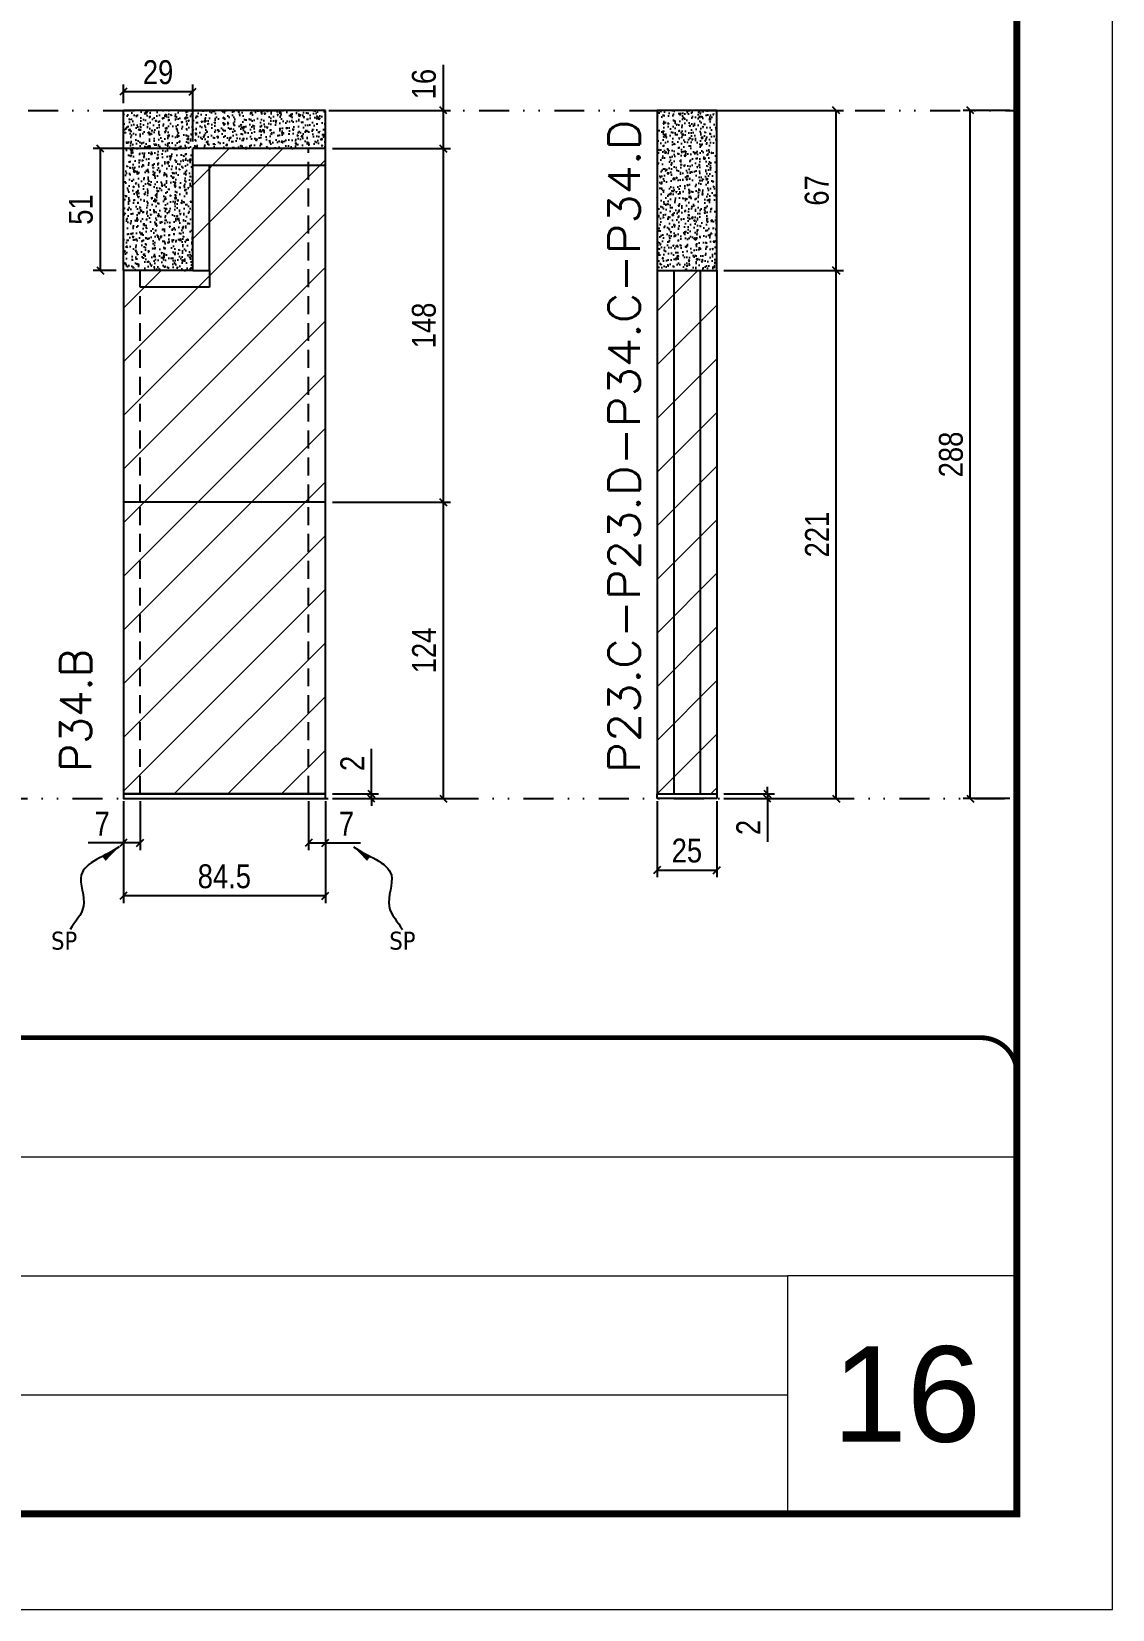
# Model space of a CAD drawing. Extents: x 14400 to 20667, y -21631 to 6985.
# Drawn here: x 20215 to 20667, y 2489 to 3149 of the extents above; entities that cross this region are included whole.
import ezdxf

# ---------------------------------------------------------------- set-up
doc = ezdxf.new("R2010")
doc.units = 0
for name, pattern in [('CONTINUO', [0]), ('DASHED', [0.75, 0.5, -0.25]), ('DIVIDE2', [0.625, 0.25, -0.125, 0, -0.125, 0, -0.125]), ('HIDDEN', [0.375, 0.25, -0.125])]:
    doc.linetypes.add(name, pattern=pattern)
for name, color, linetype, lineweight in [('CARIMBO', 255, 'Continuous', 9), ('Folhas', 255, 'Continuous', 9), ('Hachura', 251, 'Continuous', 9), ('SARRAFO DE PRESSAO', 251, 'DASHED', 9), ('Texto Seção', 7, 'Continuous', 15)]:
    doc.layers.add(name, color=color, linetype=linetype, lineweight=lineweight)
for name, color, linetype in [('COTA', 241, 'Continuous'), ('Nível', 160, 'Continuous'), ('Painéis', 200, 'Continuous'), ('SARR_2.2x7', 40, 'Continuous'), ('texto', 7, 'Continuous')]:
    doc.layers.add(name, color=color, linetype=linetype)
doc.styles.add('ARIAL', font='arial.ttf')
doc.styles.add('COTA TECNICA', font='techl___.ttf', dxfattribs={"height": 10})
doc.styles.add('COTA TECNICA-50', font='techl___.ttf', dxfattribs={"height": 10})
doc.styles.add('REGUA-120', font='ROMANS.shx', dxfattribs={"height": 15})
doc.styles.get("Standard").update_dxf_attribs({"font": 'arial.ttf'})
doc.dimstyles.new('COTA PAINEL-50', dxfattribs={"dimtxt": 10, "dimasz": 3, "dimexe": 3, "dimexo": 3, "dimgap": 3, "dimtad": 1, "dimdec": 1, "dimzin": 12, "dimdsep": 46, "dimtxsty": 'COTA TECNICA-50', "dimblk1": 'OBLIQUE', "dimblk2": 'OBLIQUE', "dimsah": 1, "dimcen": 0.9, "dimclrd": 4, "dimclre": 4, "dimclrt": 240, "dimadec": 1, "dimazin": 3, "dimtfac": 1, "dimtdec": 1, "dimtmove": 0, "dimatfit": 3, "dimfxl": 1, "dimtolj": 1, "dimtzin": 12, "dimarcsym": 0})
doc.dimstyles.new('PAINEL', dxfattribs={"dimtxt": 10, "dimasz": 3, "dimexe": 3, "dimexo": 3, "dimgap": 3, "dimtad": 1, "dimdec": 1, "dimzin": 12, "dimdsep": 46, "dimtxsty": 'COTA TECNICA', "dimblk1": 'OBLIQUE', "dimblk2": 'OBLIQUE', "dimsah": 1, "dimcen": 0.9, "dimclrd": 4, "dimclre": 4, "dimclrt": 240, "dimadec": 1, "dimazin": 3, "dimtfac": 1, "dimtdec": 1, "dimtmove": 0, "dimatfit": 3, "dimfxl": 1, "dimtolj": 1, "dimtzin": 12, "dimarcsym": 0})
doc.dimstyles.get("Standard").update_dxf_attribs({"dimtxt": 0.18, "dimasz": 0.18, "dimexe": 0.18, "dimexo": 0.0625, "dimgap": 0.09, "dimtad": 0, "dimtih": 1, "dimtoh": 1, "dimdec": 4, "dimzin": 0, "dimdsep": 46, "dimtxsty": 'Standard', "dimcen": 0.09, "dimadec": 0, "dimazin": 0, "dimtfac": 1, "dimtdec": 4, "dimtofl": 0, "dimtmove": 0, "dimatfit": 3, "dimfxl": 1, "dimtolj": 1, "dimtzin": 0, "dimarcsym": 0})

# ---------------------------------------------------------------- blocks, each defined once
blk = doc.blocks.new('9999999999')
at = {"color": 30, "linetype": 'CONTINUO'}
for p, q in [((98564.56, 34379.64), (99583.98, 34379.64)), ((98564.56, 34329.83), (99487.98, 34329.83)), ((99583.98, 34329.83), (99487.98, 34329.83)), ((99487.98, 34329.83), (99487.98, 34230.21)), ((98564.56, 34280.02), (99487.98, 34280.02))]:
    blk.add_line(p, q, dxfattribs=at)
at = {"color": 30, "linetype": 'CONTINUO', "const_width": 2}
blk.add_lwpolyline([(99583.98, 34230.21), (99583.98, 34414.45, 0.414214), (99568.98, 34429.45), (98228.98, 34429.45, 0.414214), (98213.98, 34414.45), (98213.98, 34245.21, 0.414214), (98228.98, 34230.21), (99583.98, 34230.21)], format="xyb", dxfattribs=at)
at = {"layer": 'Folhas'}
blk.add_lwpolyline([(98138.98, 34190.21), (99623.98, 34190.21), (99623.98, 35240.21), (98138.98, 35240.21)], close=True, dxfattribs=at)
at = {"layer": 'Folhas', "color": 30, "const_width": 3}
blk.add_lwpolyline([(98213.98, 34230.21), (99583.98, 34230.21), (99583.98, 35200.21), (98213.98, 35200.21)], close=True, dxfattribs=at)
blk = doc.blocks.new('_Oblique')
at = {"color": 0, "linetype": 'ByBlock', "lineweight": -2}
blk.add_line((-0.5, -0.5), (0.5, 0.5), dxfattribs=at)
blk = doc.blocks.new('*D802')
at = {"layer": 'COTA', "color": 4, "lineweight": -2, "transparency": 16777216}
for p, q in [((20253.15, 2827.29), (20253.15, 2784.61)), ((20337.65, 2827.29), (20337.65, 2784.61)), ((20337.65, 2787.61), (20253.15, 2787.61))]:
    blk.add_line(p, q, dxfattribs=at)
at = {"layer": 'Defpoints', "color": 0, "transparency": 16777216}
for p in [(20253.15, 2830.29), (20337.65, 2830.29), (20253.15, 2787.61)]:
    blk.add_point(p, dxfattribs=at)
at = {"layer": 'COTA', "color": 4, "lineweight": -2, "transparency": 16777216, "xscale": 3, "yscale": 3, "zscale": 3, "rotation": 180}
blk.add_blockref('_Oblique', (20253.15, 2787.61), dxfattribs=at)
at = {"layer": 'COTA', "color": 4, "lineweight": -2, "transparency": 16777216, "xscale": 3, "yscale": 3, "zscale": 3}
blk.add_blockref('_Oblique', (20337.65, 2787.61), dxfattribs=at)
at = {"layer": 'COTA', "color": 240, "transparency": 16777216, "insert": (20295.4, 2795.74), "char_height": 10, "attachment_point": 5, "style": 'COTA TECNICA'}
blk.add_mtext('\\A1;84.5', dxfattribs=at)
blk = doc.blocks.new('*D803')
at = {"layer": 'COTA', "color": 4, "lineweight": -2, "transparency": 16777216}
for p, q in [((20330.65, 2827.29), (20330.65, 2806.78)), ((20337.65, 2825.29), (20337.65, 2806.78)), ((20330.65, 2809.78), (20337.65, 2809.78)), ((20337.65, 2809.78), (20352.38, 2809.78))]:
    blk.add_line(p, q, dxfattribs=at)
at = {"layer": 'Defpoints', "color": 0, "transparency": 16777216}
for p in [(20330.65, 2830.29), (20337.65, 2828.29), (20337.65, 2809.78)]:
    blk.add_point(p, dxfattribs=at)
at = {"layer": 'COTA', "color": 4, "lineweight": -2, "transparency": 16777216, "xscale": 3, "yscale": 3, "zscale": 3, "rotation": 180}
blk.add_blockref('_Oblique', (20330.65, 2809.78), dxfattribs=at)
at = {"layer": 'COTA', "color": 4, "lineweight": -2, "transparency": 16777216, "xscale": 3, "yscale": 3, "zscale": 3}
blk.add_blockref('_Oblique', (20337.65, 2809.78), dxfattribs=at)
at = {"layer": 'COTA', "color": 240, "transparency": 16777216, "insert": (20346.52, 2817.85), "char_height": 10, "attachment_point": 5, "style": 'COTA TECNICA-50'}
blk.add_mtext('\\A1;7', dxfattribs=at)
blk = doc.blocks.new('*D804')
at = {"layer": 'COTA', "color": 4, "lineweight": -2, "transparency": 16777216}
for p, q in [((20260.15, 2827.29), (20260.15, 2806.78)), ((20253.15, 2825.29), (20253.15, 2806.78)), ((20253.15, 2809.78), (20238.42, 2809.78)), ((20260.15, 2809.78), (20253.15, 2809.78))]:
    blk.add_line(p, q, dxfattribs=at)
at = {"layer": 'Defpoints', "color": 0, "transparency": 16777216}
for p in [(20253.15, 2828.29), (20260.15, 2830.29), (20253.15, 2809.78)]:
    blk.add_point(p, dxfattribs=at)
at = {"layer": 'COTA', "color": 4, "lineweight": -2, "transparency": 16777216, "xscale": 3, "yscale": 3, "zscale": 3, "rotation": 180}
blk.add_blockref('_Oblique', (20253.15, 2809.78), dxfattribs=at)
at = {"layer": 'COTA', "color": 4, "lineweight": -2, "transparency": 16777216, "xscale": 3, "yscale": 3, "zscale": 3}
blk.add_blockref('_Oblique', (20260.15, 2809.78), dxfattribs=at)
at = {"layer": 'COTA', "color": 240, "transparency": 16777216, "insert": (20244.29, 2817.85), "char_height": 10, "attachment_point": 5, "style": 'COTA TECNICA-50'}
blk.add_mtext('\\A1;7', dxfattribs=at)
blk = doc.blocks.new('*D805')
at = {"layer": 'COTA', "color": 4, "linetype": 'ByBlock', "lineweight": -2, "transparency": 16777216}
for p, q in [((20340.65, 2952.29), (20390.02, 2952.29)), ((20387.02, 2828.29), (20387.02, 2952.29)), ((20340.65, 2828.29), (20390.02, 2828.29))]:
    blk.add_line(p, q, dxfattribs=at)
at = {"layer": 'Defpoints', "color": 0, "linetype": 'ByBlock', "transparency": 16777216}
for p in [(20337.65, 2952.29), (20387.02, 2952.29), (20337.65, 2828.29)]:
    blk.add_point(p, dxfattribs=at)
at = {"layer": 'COTA', "color": 4, "linetype": 'ByBlock', "lineweight": -2, "transparency": 16777216, "xscale": 3, "yscale": 3, "zscale": 3}
for p, rotation in [((20387.02, 2952.29), 90), ((20387.02, 2828.29), 270)]:
    blk.add_blockref('_Oblique', p, dxfattribs=dict(at, rotation=rotation))
at = {"layer": 'COTA', "color": 240, "linetype": 'ByBlock', "transparency": 16777216, "insert": (20378.95, 2890.29), "char_height": 10, "attachment_point": 5, "rotation": 90, "style": 'COTA TECNICA'}
blk.add_mtext('\\A1;124', dxfattribs=at)
blk = doc.blocks.new('*D806')
at = {"layer": 'COTA', "color": 4, "lineweight": -2, "transparency": 16777216}
for p, q in [((20356.91, 2830.29), (20356.91, 2849.09)), ((20340.65, 2830.29), (20359.91, 2830.29)), ((20340.65, 2828.29), (20359.91, 2828.29)), ((20356.91, 2828.29), (20356.91, 2830.29)), ((20356.91, 2828.29), (20356.91, 2825.29))]:
    blk.add_line(p, q, dxfattribs=at)
at = {"layer": 'Defpoints', "color": 0, "transparency": 16777216}
for p in [(20337.65, 2830.29), (20337.65, 2828.29), (20356.91, 2828.29)]:
    blk.add_point(p, dxfattribs=at)
at = {"layer": 'COTA', "color": 4, "lineweight": -2, "transparency": 16777216, "xscale": 3, "yscale": 3, "zscale": 3}
for p, rotation in [((20356.91, 2830.29), 270), ((20356.91, 2828.29), 90)]:
    blk.add_blockref('_Oblique', p, dxfattribs=dict(at, rotation=rotation))
at = {"layer": 'COTA', "color": 240, "transparency": 16777216, "insert": (20348.91, 2843.03), "char_height": 10, "attachment_point": 5, "rotation": 90, "style": 'COTA TECNICA-50'}
blk.add_mtext('\\A1;2', dxfattribs=at)
blk = doc.blocks.new('*D807')
at = {"layer": 'COTA', "color": 4, "linetype": 'ByBlock', "lineweight": -2, "transparency": 16777216}
for p, q in [((20340.65, 2952.29), (20390.02, 2952.29)), ((20387.02, 2828.29), (20387.02, 2952.29)), ((20340.65, 2828.29), (20390.02, 2828.29))]:
    blk.add_line(p, q, dxfattribs=at)
at = {"layer": 'Defpoints', "color": 0, "linetype": 'ByBlock', "transparency": 16777216}
for p in [(20337.65, 2952.29), (20387.02, 2952.29), (20337.65, 2828.29)]:
    blk.add_point(p, dxfattribs=at)
at = {"layer": 'COTA', "color": 4, "linetype": 'ByBlock', "lineweight": -2, "transparency": 16777216, "xscale": 3, "yscale": 3, "zscale": 3}
for p, rotation in [((20387.02, 2952.29), 90), ((20387.02, 2828.29), 270)]:
    blk.add_blockref('_Oblique', p, dxfattribs=dict(at, rotation=rotation))
at = {"layer": 'COTA', "color": 240, "linetype": 'ByBlock', "transparency": 16777216, "insert": (20378.95, 2890.29), "char_height": 10, "attachment_point": 5, "rotation": 90, "style": 'COTA TECNICA'}
blk.add_mtext('\\A1;124', dxfattribs=at)
blk = doc.blocks.new('*D808')
at = {"layer": 'COTA', "color": 4, "lineweight": -2, "transparency": 16777216}
for p, q in [((20340.65, 3100.29), (20390.02, 3100.29)), ((20387.02, 2952.29), (20387.02, 3100.29)), ((20340.65, 2952.29), (20390.02, 2952.29))]:
    blk.add_line(p, q, dxfattribs=at)
at = {"layer": 'Defpoints', "color": 0, "transparency": 16777216}
for p in [(20337.65, 3100.29), (20387.02, 3100.29), (20337.65, 2952.29)]:
    blk.add_point(p, dxfattribs=at)
at = {"layer": 'COTA', "color": 4, "lineweight": -2, "transparency": 16777216, "xscale": 3, "yscale": 3, "zscale": 3}
for p, rotation in [((20387.02, 3100.29), 90), ((20387.02, 2952.29), 270)]:
    blk.add_blockref('_Oblique', p, dxfattribs=dict(at, rotation=rotation))
at = {"layer": 'COTA', "color": 240, "transparency": 16777216, "insert": (20378.92, 3026.29), "char_height": 10, "attachment_point": 5, "rotation": 90, "style": 'COTA TECNICA'}
blk.add_mtext('\\A1;148', dxfattribs=at)
blk = doc.blocks.new('*D809')
at = {"layer": 'COTA', "color": 4, "lineweight": -2, "transparency": 16777216}
for p, q in [((20253.15, 3119.29), (20253.15, 3127.12)), ((20282.15, 3124.12), (20253.15, 3124.12)), ((20282.15, 3103.29), (20282.15, 3127.12))]:
    blk.add_line(p, q, dxfattribs=at)
at = {"layer": 'Defpoints', "color": 0, "transparency": 16777216}
for p in [(20253.15, 3124.12), (20253.15, 3116.29), (20282.15, 3100.29)]:
    blk.add_point(p, dxfattribs=at)
at = {"layer": 'COTA', "color": 4, "lineweight": -2, "transparency": 16777216, "xscale": 3, "yscale": 3, "zscale": 3, "rotation": 180}
blk.add_blockref('_Oblique', (20253.15, 3124.12), dxfattribs=at)
at = {"layer": 'COTA', "color": 4, "lineweight": -2, "transparency": 16777216, "xscale": 3, "yscale": 3, "zscale": 3}
blk.add_blockref('_Oblique', (20282.15, 3124.12), dxfattribs=at)
at = {"layer": 'COTA', "color": 240, "transparency": 16777216, "insert": (20267.65, 3132.21), "char_height": 10, "attachment_point": 5, "style": 'COTA TECNICA'}
blk.add_mtext('\\A1;29', dxfattribs=at)
blk = doc.blocks.new('*D810')
at = {"layer": 'COTA', "color": 4, "lineweight": -2, "transparency": 16777216}
for p, q in [((20279.15, 3100.29), (20240.51, 3100.29)), ((20243.51, 3049.29), (20243.51, 3100.29)), ((20250.15, 3049.29), (20240.51, 3049.29))]:
    blk.add_line(p, q, dxfattribs=at)
at = {"layer": 'Defpoints', "color": 0, "transparency": 16777216}
for p in [(20243.51, 3100.29), (20282.15, 3100.29), (20253.15, 3049.29)]:
    blk.add_point(p, dxfattribs=at)
at = {"layer": 'COTA', "color": 4, "lineweight": -2, "transparency": 16777216, "xscale": 3, "yscale": 3, "zscale": 3}
for p, rotation in [((20243.51, 3100.29), 90), ((20243.51, 3049.29), 270)]:
    blk.add_blockref('_Oblique', p, dxfattribs=dict(at, rotation=rotation))
at = {"layer": 'COTA', "color": 240, "transparency": 16777216, "insert": (20235.4, 3074.79), "char_height": 10, "attachment_point": 5, "rotation": 90, "style": 'COTA TECNICA'}
blk.add_mtext('\\A1;51', dxfattribs=at)
blk = doc.blocks.new('*D811')
at = {"layer": 'COTA', "color": 4, "lineweight": -2, "transparency": 16777216}
for p, q in [((20623.97, 3116.29), (20604.51, 3116.29)), ((20607.51, 2828.29), (20607.51, 3116.29)), ((20623.97, 2828.29), (20604.51, 2828.29))]:
    blk.add_line(p, q, dxfattribs=at)
at = {"layer": 'Defpoints', "color": 0, "transparency": 16777216}
for p in [(20607.51, 3116.29), (20626.97, 3116.29), (20626.97, 2828.29)]:
    blk.add_point(p, dxfattribs=at)
at = {"layer": 'COTA', "color": 4, "lineweight": -2, "transparency": 16777216, "xscale": 3, "yscale": 3, "zscale": 3}
for p, rotation in [((20607.51, 3116.29), 90), ((20607.51, 2828.29), 270)]:
    blk.add_blockref('_Oblique', p, dxfattribs=dict(at, rotation=rotation))
at = {"layer": 'COTA', "color": 240, "transparency": 16777216, "insert": (20599.42, 2972.29), "char_height": 10, "attachment_point": 5, "rotation": 90, "style": 'COTA TECNICA'}
blk.add_mtext('\\A1;288', dxfattribs=at)
blk = doc.blocks.new('*D836')
at = {"layer": 'COTA', "color": 4, "lineweight": -2, "transparency": 16777216}
for p, q in [((20387.02, 3116.29), (20387.02, 3135.3)), ((20340.65, 3116.29), (20390.02, 3116.29)), ((20387.02, 3100.29), (20387.02, 3116.29)), ((20340.65, 3100.29), (20390.02, 3100.29))]:
    blk.add_line(p, q, dxfattribs=at)
at = {"layer": 'Defpoints', "color": 0, "transparency": 16777216}
for p in [(20337.65, 3116.29), (20387.02, 3116.29), (20337.65, 3100.29)]:
    blk.add_point(p, dxfattribs=at)
at = {"layer": 'COTA', "color": 4, "lineweight": -2, "transparency": 16777216, "xscale": 3, "yscale": 3, "zscale": 3}
for p, rotation in [((20387.02, 3116.29), 90), ((20387.02, 3100.29), 270)]:
    blk.add_blockref('_Oblique', p, dxfattribs=dict(at, rotation=rotation))
at = {"layer": 'COTA', "color": 240, "transparency": 16777216, "insert": (20378.92, 3127.29), "char_height": 10, "attachment_point": 5, "rotation": 90, "style": 'COTA TECNICA'}
blk.add_mtext('\\A1;16', dxfattribs=at)
blk = doc.blocks.new('*D820')
at = {"layer": 'COTA', "color": 4, "lineweight": -2, "transparency": 16777216}
for p, q in [((20476.42, 2827.29), (20476.42, 2795.39)), ((20501.42, 2827.29), (20501.42, 2795.39)), ((20476.42, 2798.39), (20501.42, 2798.39))]:
    blk.add_line(p, q, dxfattribs=at)
at = {"layer": 'Defpoints', "color": 0, "transparency": 16777216}
for p in [(20476.42, 2830.29), (20501.42, 2830.29), (20501.42, 2798.39)]:
    blk.add_point(p, dxfattribs=at)
at = {"layer": 'COTA', "color": 4, "lineweight": -2, "transparency": 16777216, "xscale": 3, "yscale": 3, "zscale": 3, "rotation": 180}
blk.add_blockref('_Oblique', (20476.42, 2798.39), dxfattribs=at)
at = {"layer": 'COTA', "color": 4, "lineweight": -2, "transparency": 16777216, "xscale": 3, "yscale": 3, "zscale": 3}
blk.add_blockref('_Oblique', (20501.42, 2798.39), dxfattribs=at)
at = {"layer": 'COTA', "color": 240, "transparency": 16777216, "insert": (20488.92, 2806.5), "char_height": 10, "attachment_point": 5, "style": 'COTA TECNICA'}
blk.add_mtext('\\A1;25', dxfattribs=at)
blk = doc.blocks.new('*D821')
at = {"layer": 'COTA', "color": 4, "lineweight": -2, "transparency": 16777216}
for p, q in [((20522.61, 2830.29), (20522.61, 2833.29)), ((20504.42, 2830.29), (20525.61, 2830.29)), ((20504.42, 2828.29), (20525.61, 2828.29)), ((20522.61, 2830.29), (20522.61, 2828.29)), ((20522.61, 2828.29), (20522.61, 2810.17))]:
    blk.add_line(p, q, dxfattribs=at)
at = {"layer": 'Defpoints', "color": 0, "transparency": 16777216}
for p in [(20501.42, 2830.29), (20501.42, 2828.29), (20522.61, 2830.29)]:
    blk.add_point(p, dxfattribs=at)
at = {"layer": 'COTA', "color": 4, "lineweight": -2, "transparency": 16777216, "xscale": 3, "yscale": 3, "zscale": 3}
for p, rotation in [((20522.61, 2830.29), 270), ((20522.61, 2828.29), 90)]:
    blk.add_blockref('_Oblique', p, dxfattribs=dict(at, rotation=rotation))
at = {"layer": 'COTA', "color": 240, "transparency": 16777216, "insert": (20514.61, 2816.23), "char_height": 10, "attachment_point": 5, "rotation": 90, "style": 'COTA TECNICA-50'}
blk.add_mtext('\\A1;2', dxfattribs=at)
blk = doc.blocks.new('*D822')
at = {"layer": 'COTA', "color": 4, "lineweight": -2, "transparency": 16777216}
for p, q in [((20504.42, 3049.29), (20554.41, 3049.29)), ((20551.41, 2828.29), (20551.41, 3049.29)), ((20504.42, 2828.29), (20554.41, 2828.29))]:
    blk.add_line(p, q, dxfattribs=at)
at = {"layer": 'Defpoints', "color": 0, "transparency": 16777216}
for p in [(20501.42, 3049.29), (20551.41, 3049.29), (20501.42, 2828.29)]:
    blk.add_point(p, dxfattribs=at)
at = {"layer": 'COTA', "color": 4, "lineweight": -2, "transparency": 16777216, "xscale": 3, "yscale": 3, "zscale": 3}
for p, rotation in [((20551.41, 3049.29), 90), ((20551.41, 2828.29), 270)]:
    blk.add_blockref('_Oblique', p, dxfattribs=dict(at, rotation=rotation))
at = {"layer": 'COTA', "color": 240, "transparency": 16777216, "insert": (20543.35, 2938.79), "char_height": 10, "attachment_point": 5, "rotation": 90, "style": 'COTA TECNICA-50'}
blk.add_mtext('\\A1;221', dxfattribs=at)
blk = doc.blocks.new('*D837')
at = {"layer": 'COTA', "color": 4, "lineweight": -2, "transparency": 16777216}
for p, q in [((20504.42, 3116.29), (20554.41, 3116.29)), ((20551.41, 3049.29), (20551.41, 3116.29)), ((20504.42, 3049.29), (20554.41, 3049.29))]:
    blk.add_line(p, q, dxfattribs=at)
at = {"layer": 'Defpoints', "color": 0, "transparency": 16777216}
for p in [(20501.42, 3116.29), (20551.41, 3116.29), (20501.42, 3049.29)]:
    blk.add_point(p, dxfattribs=at)
at = {"layer": 'COTA', "color": 4, "lineweight": -2, "transparency": 16777216, "xscale": 3, "yscale": 3, "zscale": 3}
for p, rotation in [((20551.41, 3116.29), 90), ((20551.41, 3049.29), 270)]:
    blk.add_blockref('_Oblique', p, dxfattribs=dict(at, rotation=rotation))
at = {"layer": 'COTA', "color": 240, "transparency": 16777216, "insert": (20543.31, 3082.79), "char_height": 10, "attachment_point": 5, "rotation": 90, "style": 'COTA TECNICA'}
blk.add_mtext('\\A1;67', dxfattribs=at)

msp = doc.modelspace()

# ---------------------------------------------------------------- hatches: boundary and pattern name
at = {"layer": 'COTA'}
h = msp.add_hatch(dxfattribs=at)
h.set_pattern_fill('AR-CONC', color=256, scale=0.03)
h.set_pattern_definition([(50, (3550.9153, 2269.15), (5.4655401, -0.4781726), [0.5715, -6.2865]), (355, (3550.9153, 2269.15), (-1.0573026, 5.7317054), [0.4572, -5.0292175]), (100.451445, (3551.371, 2269.1104), (4.4082374, 5.2535326), [0.4857003, -5.3427073]), (46.1842, (3550.915, 2270.674), (8.1323712, -1.2612698), [0.85725, -9.42975]), (96.63556, (3551.593, 2270.569), (7.122124, 7.4227837), [0.7285507, -8.0140682]), (351.18415, (3550.915, 2270.674), (7.122124, 7.4227837), [0.685799, -7.543792]), (21, (3551.6773, 2270.293), (4.5484317, -3.067956), [0.5715, -6.2865]), (326, (3551.6773, 2270.293), (1.8540609, 5.525639), [0.4572, -5.0292]), (71.451445, (3552.0564, 2270.0376), (6.4024926, 2.457683), [0.4857003, -5.3426981]), (37.5, (3550.9153, 2269.1502), (0.0926581, 2.53665117), [0, -4.96824, 0, -5.1054, 0, -5.04825]), (7.5, (3550.9153, 2269.1502), (2.00458988, 3.00541724), [0, -2.91084, 0, -4.85394, 0, -1.92405]), (327.5, (3549.216, 2269.1502), (4.06771786, -0.17186232), [0, -1.905, 0, -5.9436, 0, -7.8867]), (317.5, (3548.454, 2269.1502), (4.44387544, 0.7627947), [0, -2.4765, 0, -3.94716, 0, -5.6007])])
h.paths.add_polyline_path([(20282.15, 3100.29), (20337.65, 3100.29), (20337.65, 3116.29), (20253.15, 3116.29), (20253.15, 3049.29), (20282.15, 3049.29)])
h = msp.add_hatch(dxfattribs=at)
h.set_pattern_fill('AR-CONC', color=256, scale=0.03)
h.set_pattern_definition([(50, (1739.368, -1176.575), (5.4655401, -0.4781726), [0.5715, -6.2865]), (355, (1739.368, -1176.575), (-1.0573026, 5.7317054), [0.4572, -5.0292175]), (100.451445, (1739.8236, -1176.615), (4.4082374, 5.2535326), [0.4857003, -5.3427073]), (46.1842, (1739.368, -1175.051), (8.1323712, -1.2612698), [0.85725, -9.42975]), (96.635558, (1740.046, -1175.156), (7.122124, 7.4227837), [0.7285507, -8.0140682]), (351.18415, (1739.368, -1175.051), (7.122124, 7.4227837), [0.685799, -7.543792]), (21, (1740.13, -1175.432), (4.5484317, -3.0679559), [0.5715, -6.2865]), (326, (1740.13, -1175.432), (1.8540609, 5.525639), [0.4572, -5.0292]), (71.451445, (1740.509, -1175.688), (6.4024926, 2.457683), [0.4857003, -5.3426981]), (37.5, (1739.3682, -1176.5751), (0.0926581, 2.53665117), [0, -4.96824, 0, -5.1054, 0, -5.04825]), (7.5, (1739.3682, -1176.575), (2.00458988, 3.00541724), [0, -2.91084, 0, -4.85394, 0, -1.92405]), (327.5, (1737.669, -1176.5751), (4.06771786, -0.17186232), [0, -1.905, 0, -5.9436, 0, -7.8867]), (317.5, (1736.907, -1176.575), (4.44387544, 0.7627947), [0, -2.4765, 0, -3.94716, 0, -5.6007])])
h.paths.add_polyline_path([(20501.42, 3116.29), (20476.42, 3116.29), (20476.42, 3049.29), (20501.42, 3049.29)])
at = {"layer": 'Hachura', "linetype": 'ByBlock'}
h = msp.add_hatch(dxfattribs=at)
h.set_pattern_fill('ANSI31', color=256, scale=5)
h.paths.add_polyline_path([(19694.69, 3049.29), (19665.69, 3049.29), (19665.69, 3100.29), (19610.19, 3100.29), (19610.19, 2952.29), (19694.69, 2952.29)])
h.paths.add_polyline_path([(19694.69, 2952.29), (19610.19, 2952.29), (19610.19, 2830.29), (19694.69, 2830.29)])
h.paths.add_polyline_path([(19911.53, 2952.29), (19827.03, 2952.29), (19827.03, 2830.29), (19911.53, 2830.29)])
h.paths.add_polyline_path([(19911.53, 3049.29), (19882.53, 3049.29), (19882.53, 3116.29), (19827.03, 3116.29), (19827.03, 2952.29), (19911.53, 2952.29)])
h.paths.add_polyline_path([(20127.07, 3116.29), (20071.57, 3116.29), (20071.57, 3049.29), (20042.57, 3049.29), (20042.57, 2952.29), (20127.07, 2952.29)])
h.paths.add_polyline_path([(20127.07, 2952.29), (20042.57, 2952.29), (20042.57, 2830.29), (20127.07, 2830.29)])
h.paths.add_polyline_path([(20337.65, 2952.29), (20253.15, 2952.29), (20253.15, 2830.29), (20337.65, 2830.29)])
h.paths.add_polyline_path([(20337.65, 3100.29), (20282.15, 3100.29), (20282.15, 3049.29), (20253.15, 3049.29), (20253.15, 2952.29), (20337.65, 2952.29)])
h = msp.add_hatch(dxfattribs=at)
h.set_pattern_fill('ANSI31', color=256, scale=5)
h.paths.add_polyline_path([(20501.42, 3049.29), (20476.42, 3049.29), (20476.42, 2830.29), (20501.42, 2830.29)])

# ---------------------------------------------------------------- linework, layer by layer
at = {"layer": 'COTA'}
for p, q in [((20253.15, 3049.29), (20253.15, 3116.29)), ((20337.65, 3116.29), (20253.15, 3116.29)), ((20337.65, 3100.29), (20337.65, 3116.29)), ((20282.15, 3049.29), (20289.15, 3049.29)), ((20289.15, 3049.29), (20289.15, 3042.29))]:
    msp.add_line(p, q, dxfattribs=at)
msp.add_lwpolyline([(20476.42, 3049.29), (20501.42, 3049.29), (20501.42, 3116.29), (20476.42, 3116.29)], close=True, dxfattribs=at)
at = {"layer": 'Nível', "color": 4, "linetype": 'DIVIDE2', "ltscale": 50}
for p, q in [((19584.31, 3116.29), (20626.97, 3116.29)), ((19256.97, 2828.29), (20626.97, 2828.29))]:
    msp.add_line(p, q, dxfattribs=at)
at = {"layer": 'Painéis'}
for p, q in [((20282.15, 3049.29), (20282.15, 3100.29)), ((20337.65, 3100.29), (20282.15, 3100.29)), ((20337.65, 2830.29), (20337.65, 3100.29)), ((20253.15, 3049.29), (20253.15, 2830.29)), ((20282.15, 3049.29), (20253.15, 3049.29)), ((20476.42, 3049.29), (20476.42, 2830.29)), ((20476.42, 3049.29), (20501.42, 3049.29)), ((20501.42, 3049.29), (20501.42, 2830.29)), ((20337.65, 2952.29), (20253.15, 2952.29)), ((20253.15, 2830.29), (20337.65, 2830.29)), ((20476.42, 2830.29), (20501.42, 2830.29)), ((20476.42, 2828.29), (20476.42, 2830.29)), ((20501.42, 2828.29), (20476.42, 2828.29)), ((20501.42, 2830.29), (20501.42, 2828.29))]:
    msp.add_line(p, q, dxfattribs=at)
msp.add_lwpolyline([(20337.65, 2830.29), (20253.15, 2830.29), (20253.15, 2828.29), (20337.65, 2828.29)], close=True, dxfattribs=at)
at = {"layer": 'SARR_2.2x7', "linetype": 'HIDDEN', "ltscale": 30}
for p, q in [((20330.65, 2952.29), (20330.65, 3100.29)), ((20260.15, 2952.29), (20260.15, 3049.29)), ((20260.15, 2830.29), (20260.15, 2952.29)), ((20330.65, 2830.29), (20330.65, 2952.29))]:
    msp.add_line(p, q, dxfattribs=at)
at = {"layer": 'SARR_2.2x7'}
for p, q in [((20337.65, 3093.29), (20282.15, 3093.29)), ((20289.15, 3049.29), (20289.15, 3093.29)), ((20483.42, 3049.29), (20483.42, 2830.29)), ((20494.42, 3049.29), (20494.42, 2830.29)), ((20289.15, 3042.29), (20260.15, 3042.29))]:
    msp.add_line(p, q, dxfattribs=at)

# ---------------------------------------------------------------- block references
at = {"layer": 'SARRAFO DE PRESSAO', "color": 6, "linetype": 'ByBlock'}
msp.add_blockref('9999999999', (-78957.01, -31701.2), dxfattribs=at)

# ---------------------------------------------------------------- texts
at = {"layer": 'CARIMBO', "style": 'ARIAL'}
msp.add_text('16', height=40, dxfattribs=at).set_placement((20549.83, 2559.15))
at = {"layer": 'texto', "color": 0, "char_height": 7.5, "attachment_point": 5}
for insert in [(20228.37, 2768.79), (20369.9, 2768.79)]:
    msp.add_mtext('{\\fTahoma|b0|i0|c0|p34;\\C4;SP}', dxfattribs=dict(at, insert=insert))
at = {"layer": 'Texto Seção', "style": 'REGUA-120', "width": 1.1}
msp.add_text('P23.C-P23.D-P34.C-P34.D', height=13, rotation=90, dxfattribs=at).set_placement((20469.17, 2839.05))
at = {"layer": 'Texto Seção', "insert": (20239.68, 2839.54), "char_height": 13, "width": 285.3299, "attachment_point": 7, "rotation": 90, "style": 'REGUA-120'}
msp.add_mtext('P34.B', dxfattribs=at)

# ---------------------------------------------------------------- dimensions: what is measured, and where the dimension line sits
at = {"layer": 'COTA'}
for base, p1, p2, dimstyle, picture, middle in [((20253.15, 3124.12), (20282.15, 3100.29), (20253.15, 3116.29), 'PAINEL', '*D809', (20267.65, 3132.21)), ((20337.65, 2809.78), (20330.65, 2830.29), (20337.65, 2828.29), 'COTA PAINEL-50', '*D803', (20346.52, 2817.85))]:
    dim = msp.add_linear_dim(base=base, p1=p1, p2=p2, dimstyle=dimstyle, dxfattribs=at)
    dim.commit()
    dim.dimension.update_dxf_attribs({"geometry": picture, "text_midpoint": middle})
for base, p1, p2, angle, dimstyle, picture, middle in [((20387.02, 3116.29), (20337.65, 3100.29), (20337.65, 3116.29), 90, 'PAINEL', '*D836', (20378.92, 3127.29)), ((20551.41, 3116.29), (20501.42, 3049.29), (20501.42, 3116.29), 90, 'PAINEL', '*D837', (20543.31, 3082.79)), ((20607.51, 3116.29), (20626.97, 2828.29), (20626.97, 3116.29), 90, 'PAINEL', '*D811', (20599.42, 2972.29)), ((20243.51, 3100.29), (20253.15, 3049.29), (20282.15, 3100.29), 90, 'PAINEL', '*D810', (20235.4, 3074.79)), ((20387.02, 3100.29), (20337.65, 2952.29), (20337.65, 3100.29), 90, 'PAINEL', '*D808', (20378.92, 3026.29)), ((20551.41, 3049.29), (20501.42, 2828.29), (20501.42, 3049.29), 90, 'COTA PAINEL-50', '*D822', (20543.35, 2938.79)), ((20253.15, 2809.78), (20260.15, 2830.29), (20253.15, 2828.29), 180, 'COTA PAINEL-50', '*D804', (20244.29, 2817.85))]:
    dim = msp.add_linear_dim(base=base, p1=p1, p2=p2, angle=angle, dimstyle=dimstyle, dxfattribs=at)
    dim.commit()
    dim.dimension.update_dxf_attribs({"geometry": picture, "text_midpoint": middle})
at = {"layer": 'COTA', "linetype": 'ByBlock'}
for picture in ['*D805', '*D807']:
    dim = msp.add_aligned_dim(p1=(20337.65, 2828.29), p2=(20337.65, 2952.29), distance=-49.37, dimstyle='PAINEL', dxfattribs=at)
    dim.commit()
    dim.dimension.update_dxf_attribs({"geometry": picture, "text_midpoint": (20378.95, 2890.29)})
at = {"layer": 'COTA'}
for base, p1, p2, picture, middle in [((20356.91, 2828.29), (20337.65, 2830.29), (20337.65, 2828.29), '*D806', (20356.91, 2843.03)), ((20522.61, 2830.29), (20501.42, 2828.29), (20501.42, 2830.29), '*D821', (20522.61, 2816.23))]:
    dim = msp.add_linear_dim(base=base, p1=p1, p2=p2, angle=90, dimstyle='COTA PAINEL-50', dxfattribs=at)
    dim.commit()
    dim.dimension.update_dxf_attribs({"geometry": picture, "text_midpoint": middle, "dimtype": 160})
dim = msp.add_linear_dim(base=(20253.15, 2787.61), p1=(20337.65, 2830.29), p2=(20253.15, 2830.29), angle=180, dimstyle='PAINEL', override={"dimarcsym": 2}, dxfattribs=at)
dim.commit()
dim.dimension.update_dxf_attribs({"geometry": '*D802', "text_midpoint": (20295.4, 2795.74)})
dim = msp.add_linear_dim(base=(20501.42, 2798.39), p1=(20476.42, 2830.29), p2=(20501.42, 2830.29), dimstyle='PAINEL', override={"dimarcsym": 2}, dxfattribs=at)
dim.commit()
dim.dimension.update_dxf_attribs({"geometry": '*D820', "text_midpoint": (20488.92, 2806.5)})

# ---------------------------------------------------------------- leaders
at = {"layer": 'COTA', "path_type": 1}
for points in [[(20251.32, 2808.1), (20235.54, 2796.27), (20236.46, 2783.26), (20230.91, 2773.48)], [(20349.48, 2808.1), (20365.27, 2796.27), (20364.34, 2783.26), (20369.89, 2773.48)]]:
    msp.add_leader(points, dimstyle='Standard', override={"dimasz": 8}, dxfattribs=at)

doc.saveas('drawing.dxf')
